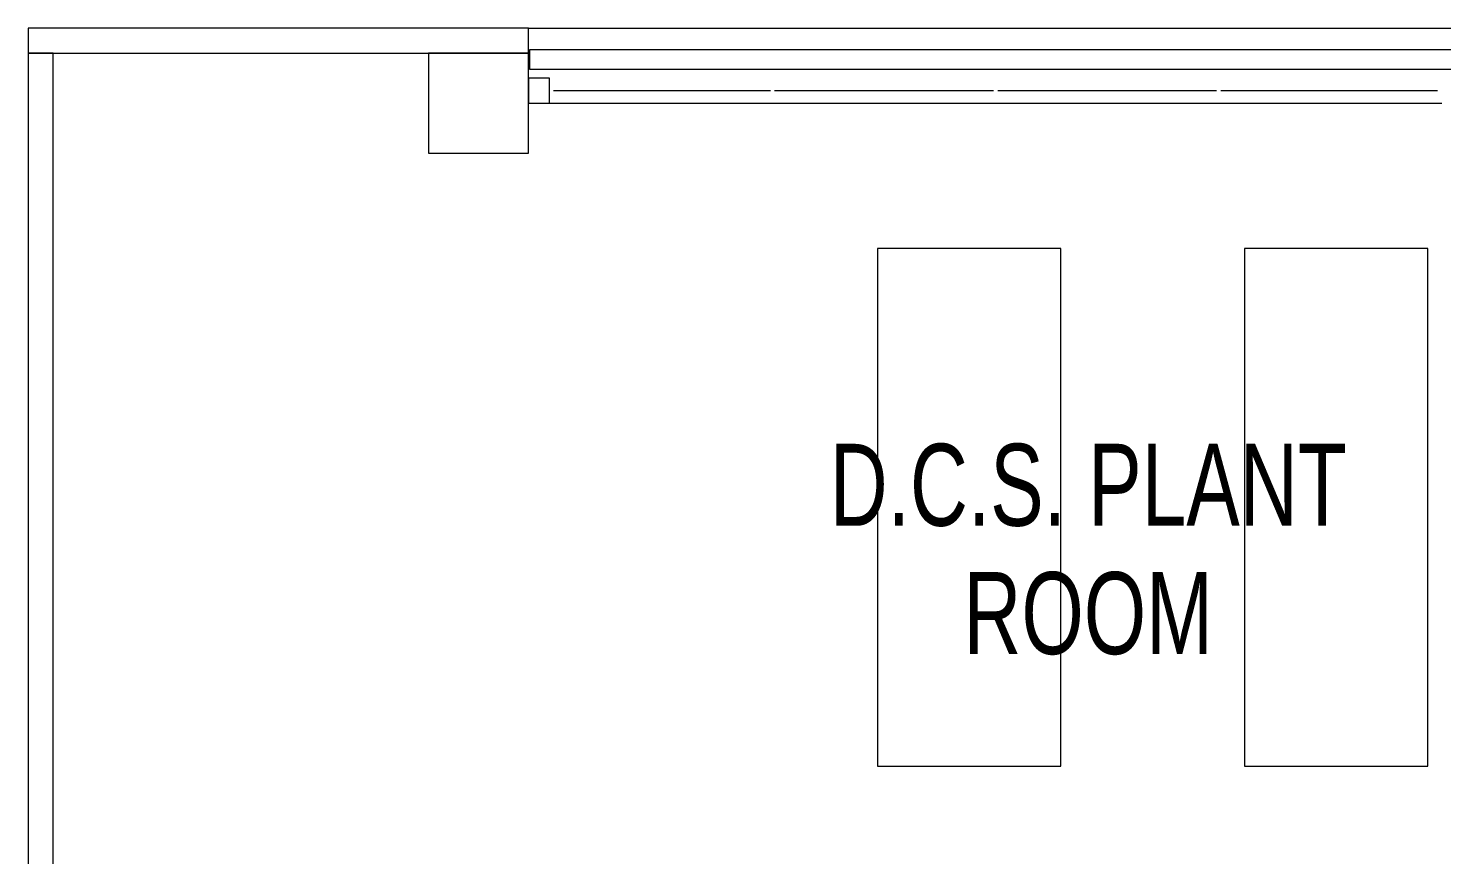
# Model space of a CAD drawing. Header units: millimetres. Extents: x 35540 to 832230, y -10956 to 416550.
# Drawn here: x 186335 to 194810, y 40751 to 45707 of the extents above; entities that cross this region are included whole.
import ezdxf

# ---------------------------------------------------------------- set-up
doc = ezdxf.new("R2010")
doc.units = ezdxf.units.MM
for name, color, linetype, lineweight in [('A-AREA-IDEN', 2, 'Continuous', 15), ('A-FLOR', 192, 'Continuous', 5), ('A-GLAZ', 151, 'Continuous', 5), ('A-GLAZ-CWMG', 51, 'Continuous', 5), ('A-WALL', 113, 'Continuous', 5), ('S-COLS', 52, 'Continuous', 5)]:
    doc.layers.add(name, color=color, linetype=linetype, lineweight=lineweight)
doc.styles.add('Arial_1', font='arial.ttf', dxfattribs={"width": 0.7, "height": 491.766467})

# ---------------------------------------------------------------- blocks, each defined once
blk = doc.blocks.new('DLN_Louvre - 1337_5x2550 _WH_ ML09-18915334-2_F U_F_A_')
at = {"layer": 'A-GLAZ'}
blk.add_line((-650, 0), (650, 0), dxfattribs=at)
blk = doc.blocks.new('DLN_Louvre - 1337_5x2550 _WH_ ML09 3-18917324-2_F U_F_A_')
at = {"layer": 'A-GLAZ'}
blk.add_line((-656.25, 0), (656.25, 0), dxfattribs=at)
blk = doc.blocks.new('Rectangular Mullion - DLN_40 x 120mm _WD_-15980745-2_F U_F_A_')
at = {"layer": 'A-GLAZ-CWMG'}
for p, q in [((40647.3, 45460), (40647.3, 45580)), ((40647.3, 45580), (46371.3, 45580)), ((46371.3, 45580), (46371.3, 45460)), ((46371.3, 45460), (40647.3, 45460))]:
    blk.add_line(p, q, dxfattribs=at)
blk = doc.blocks.new('DLN_Louvre - 1337_5x2550 _WH_ ML09 2-18916622-2_F U_F_A_')
at = {"layer": 'A-GLAZ'}
blk.add_line((-650, 0), (650, 0), dxfattribs=at)

msp = doc.modelspace()

# ---------------------------------------------------------------- linework, layer by layer
at = {"layer": 'A-FLOR'}
for p, q in [((189343.1, 45557.5), (189335.1, 45557.5)), ((189460.1, 45257.5), (194810.1, 45257.5)), ((192527.1, 44387.5), (191427.1, 44387.5)), ((191427.1, 44387.5), (191427.1, 41282.5)), ((192527.1, 41282.5), (192527.1, 44387.5)), ((194727.1, 44387.5), (193627.1, 44387.5)), ((193627.1, 44387.5), (193627.1, 41282.5)), ((194727.1, 41282.5), (194727.1, 44387.5)), ((191427.1, 41282.5), (192527.1, 41282.5)), ((193627.1, 41282.5), (194727.1, 41282.5))]:
    msp.add_line(p, q, dxfattribs=at)
at = {"layer": 'A-WALL', "lineweight": 18}
for p, q in [((189335.1, 45707.5), (186335.1, 45707.5)), ((186335.1, 45707.5), (186335.1, 37207.5)), ((189335.1, 45557.5), (189335.1, 45707.5)), ((186485.1, 45557.5), (186335.1, 45557.5)), ((186335.1, 45557.5), (189335.1, 45557.5)), ((186485.1, 40207.5), (186485.1, 45557.5)), ((189460.1, 45407.5), (189335.1, 45407.5)), ((189335.1, 45407.5), (189335.1, 45257.5)), ((189460.1, 45257.5), (189460.1, 45407.5)), ((189335.1, 45257.5), (189460.1, 45257.5))]:
    msp.add_line(p, q, dxfattribs=at)
at = {"layer": 'A-WALL'}
for p, q in [((189335.1, 45707.5), (211835.1, 45707.5)), ((189343.1, 45557.5), (189335.1, 45557.5))]:
    msp.add_line(p, q, dxfattribs=at)
at = {"layer": 'S-COLS', "color": 253, "lineweight": 20}
for p, q in [((189335.1, 45557.5), (188735.1, 45557.5)), ((188735.1, 45557.5), (188735.1, 44957.5)), ((189335.1, 44957.5), (189335.1, 45557.5)), ((188735.1, 44957.5), (189335.1, 44957.5))]:
    msp.add_line(p, q, dxfattribs=at)

# ---------------------------------------------------------------- block references
at = {"layer": 'A-GLAZ', "rotation": 180}
for name, p in [('DLN_Louvre - 1337_5x2550 _WH_ ML09-18915334-2_F U_F_A_', (190135.1, 45332.5)), ('DLN_Louvre - 1337_5x2550 _WH_ ML09 3-18917324-2_F U_F_A_', (191466.4, 45332.5)), ('DLN_Louvre - 1337_5x2550 _WH_ ML09 3-18917324-2_F U_F_A_', (192803.9, 45332.5)), ('DLN_Louvre - 1337_5x2550 _WH_ ML09 2-18916622-2_F U_F_A_', (194135.1, 45332.5))]:
    msp.add_blockref(name, p, dxfattribs=at)
at = {"layer": 'A-GLAZ-CWMG'}
msp.add_blockref('Rectangular Mullion - DLN_40 x 120mm _WD_-15980745-2_F U_F_A_', (148695.8, 0), dxfattribs=at)

# ---------------------------------------------------------------- texts
at = {"layer": 'A-AREA-IDEN', "lineweight": 5, "insert": (192690.6, 43215.6), "char_height": 491.766, "width": 3648, "attachment_point": 2, "line_spacing_factor": 0.938532, "style": 'Arial_1'}
msp.add_mtext('D.C.S. PLANT\\PROOM', dxfattribs=at)

doc.saveas('drawing.dxf')
